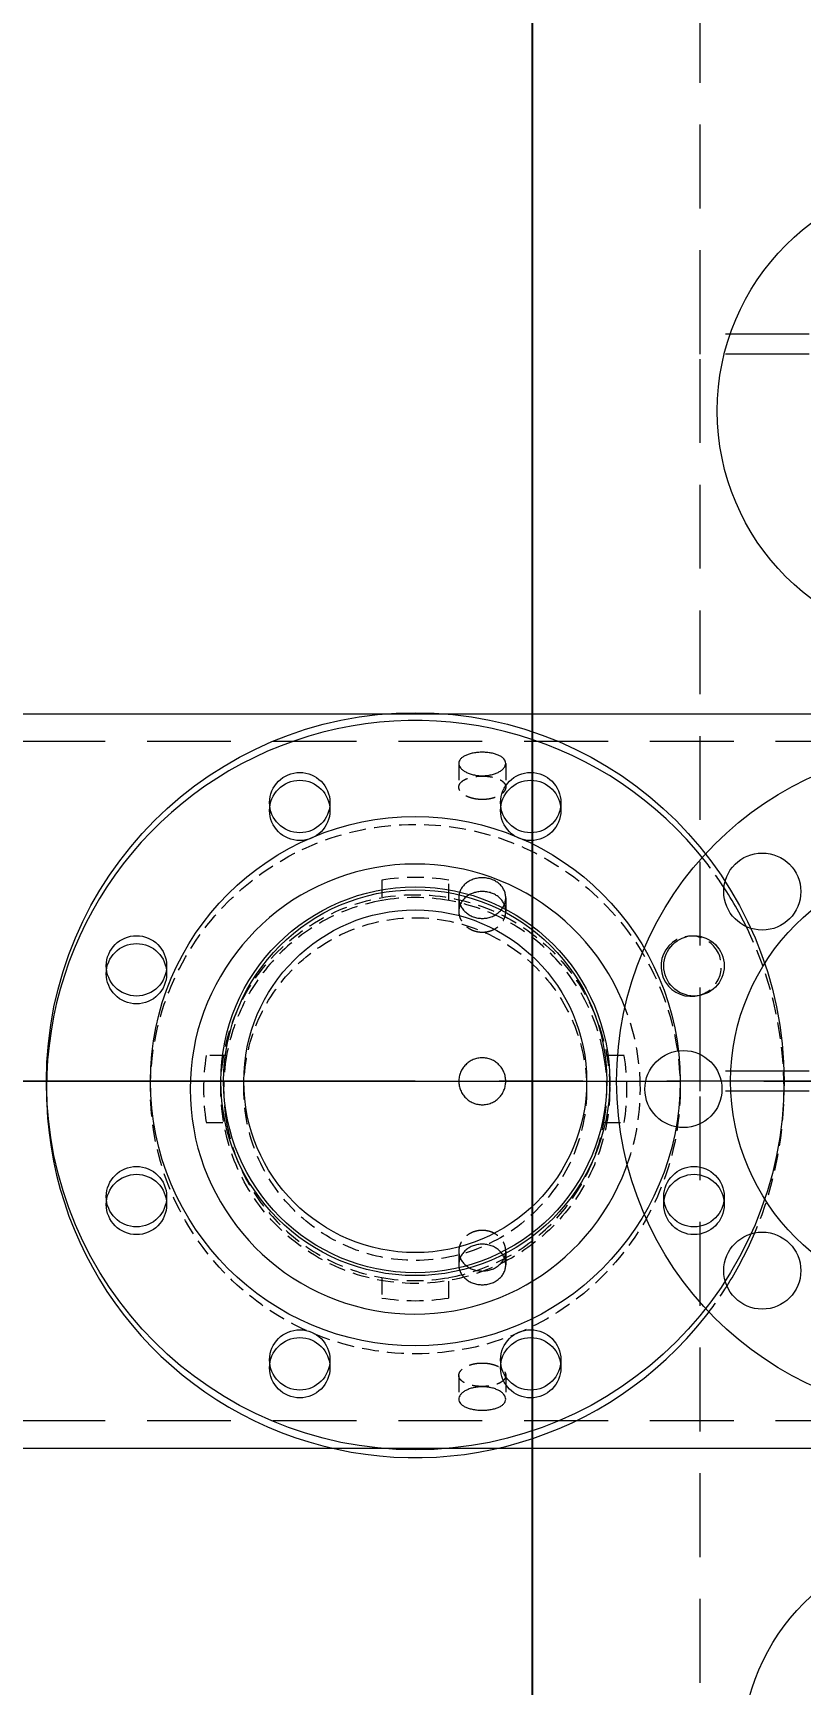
# Model space of a CAD drawing. Header units: millimetres. Extents: x -46397 to 283259, y -8690 to 23983.
# Drawn here: x 122007.6 to 122236.7, y 119.5 to 612.5 of the extents above; entities that cross this region are included whole.
import ezdxf

# ---------------------------------------------------------------- set-up
doc = ezdxf.new("R2010")
doc.units = ezdxf.units.MM
for name, pattern in [('CENTER', [2, 1.25, -0.25, 0.25, -0.25]), ('HIDDEN', [0.375, 0.25, -0.125]), ('HIDDENX2', [0.75, 0.5, -0.25])]:
    doc.linetypes.add(name, pattern=pattern)
doc.layers.get('Defpoints').update_dxf_attribs({"lineweight": 0})
for name, color, linetype, lineweight in [('CHUAN NET KHUAT', 4, 'HIDDEN', 0), ('DUONGCHINH', 7, 'Continuous', 25), ('DUONGTAM', 1, 'CENTER', 0), ('PHANTOM 2', 8, 'Continuous', 0)]:
    doc.layers.add(name, color=color, linetype=linetype, lineweight=lineweight)
doc.layers.add('flashshoot', color=7, linetype='Continuous')
doc.styles.add('GHI CHÚ 1', font='isocp_IV25.ttf', dxfattribs={"width": 0.8})
doc.dimstyles.new('1-30SCALE', dxfattribs={"dimtxt": 75, "dimasz": 75, "dimexe": 37.5, "dimexo": 30, "dimgap": 30, "dimtad": 1, "dimtoh": 1, "dimdec": 0, "dimdsep": 46, "dimtxsty": 'GHI CHÚ 1', "dimcen": 0.09, "dimclrd": 256, "dimclre": 256, "dimclrt": 2, "dimadec": 0, "dimazin": 0, "dimtfac": 1, "dimtdec": 0, "dimtofl": 0, "dimtmove": 0, "dimatfit": 3, "dimfxl": 1, "dimlwd": 0, "dimlwe": 0, "dimarcsym": 0})

# ---------------------------------------------------------------- blocks, each defined once
blk = doc.blocks.new('A$C90275d84')
at = {"color": 2, "linetype": 'Continuous', "lineweight": 0, "ltscale": 10}
for p, q in [((-109.55, 1960), (-109.55, -3000)), ((109.55, 1960), (109.55, -3000))]:
    blk.add_line(p, q, dxfattribs=at)
at = {"color": 1, "linetype": 'HIDDENX2', "lineweight": 0, "ltscale": 50}
for p, q in [((-101.37, 1960), (-101.37, -3000)), ((101.37, 1960), (101.37, -3000))]:
    blk.add_line(p, q, dxfattribs=at)
at = {"color": 1, "linetype": 'HIDDENX2', "lineweight": 0, "ltscale": 10}
for p, q in [((-94.87, -133), (-87.79, -133)), ((-54.77, -133), (-50.68, -133)), ((50.68, -133), (54.77, -133)), ((87.79, -133), (94.87, -133)), ((-94.87, -147), (-87.79, -147)), ((-54.77, -147), (-50.68, -147)), ((50.68, -147), (54.77, -147)), ((87.79, -147), (94.87, -147))]:
    blk.add_line(p, q, dxfattribs=at)
at = {"color": 2, "linetype": 'Continuous', "lineweight": 0, "ltscale": 10}
for points, knots in [([(-91.18, -140), (-91.18, -140.44), (-91.2, -140.89), (-91.3, -141.8), (-91.38, -142.25), (-91.57, -143.11), (-91.69, -143.52), (-91.98, -144.29), (-92.13, -144.64), (-92.47, -145.26), (-92.66, -145.55), (-93.06, -146.07), (-93.28, -146.29), (-93.73, -146.65), (-93.96, -146.78), (-94.42, -146.96), (-94.65, -147), (-95.09, -147), (-95.32, -146.96), (-95.76, -146.78), (-95.98, -146.65), (-96.39, -146.29), (-96.59, -146.07), (-96.94, -145.55), (-97.11, -145.26), (-97.39, -144.64), (-97.53, -144.29), (-97.76, -143.52), (-97.86, -143.11), (-98.02, -142.25), (-98.08, -141.8), (-98.16, -140.89), (-98.18, -140.44), (-98.18, -139.56), (-98.16, -139.11), (-98.08, -138.2), (-98.02, -137.75), (-97.86, -136.89), (-97.76, -136.48), (-97.53, -135.71), (-97.39, -135.36), (-97.11, -134.74), (-96.94, -134.45), (-96.59, -133.93), (-96.39, -133.71), (-95.98, -133.35), (-95.76, -133.22), (-95.32, -133.04), (-95.09, -133), (-94.65, -133), (-94.42, -133.04), (-93.96, -133.22), (-93.73, -133.35), (-93.28, -133.71), (-93.06, -133.93), (-92.66, -134.45), (-92.47, -134.74), (-92.13, -135.36), (-91.98, -135.71), (-91.69, -136.48), (-91.57, -136.89), (-91.38, -137.75), (-91.3, -138.2), (-91.2, -139.11), (-91.18, -139.56), (-91.18, -140)], [0, 0, 0, 0, 1.318789, 1.318789, 2.637578, 2.637578, 3.956368, 3.956368, 5.275157, 5.275157, 6.593945, 6.593945, 7.912734, 7.912734, 9.231522, 9.231522, 10.550311, 10.550311, 11.869099, 11.869099, 13.187888, 13.187888, 14.506676, 14.506676, 15.825465, 15.825465, 17.144254, 17.144254, 18.463043, 18.463043, 19.781833, 19.781833, 21.100622, 21.100622, 22.419411, 22.419411, 23.7382, 23.7382, 25.05699, 25.05699, 26.375779, 26.375779, 27.694567, 27.694567, 29.013356, 29.013356, 30.332144, 30.332144, 31.650933, 31.650933, 32.969721, 32.969721, 34.28851, 34.28851, 35.607298, 35.607298, 36.926087, 36.926087, 38.244876, 38.244876, 39.563665, 39.563665, 40.882454, 40.882454, 42.201244, 42.201244, 42.201244, 42.201244]), ([(-48.6, -140), (-48.6, -140.44), (-48.64, -140.89), (-48.8, -141.8), (-48.92, -142.25), (-49.24, -143.11), (-49.44, -143.52), (-49.9, -144.29), (-50.16, -144.64), (-50.71, -145.26), (-51.02, -145.55), (-51.7, -146.07), (-52.06, -146.29), (-52.82, -146.65), (-53.21, -146.78), (-54, -146.96), (-54.39, -147), (-55.16, -147), (-55.55, -146.96), (-56.33, -146.78), (-56.71, -146.65), (-57.45, -146.29), (-57.8, -146.07), (-58.45, -145.55), (-58.74, -145.26), (-59.27, -144.64), (-59.51, -144.29), (-59.94, -143.52), (-60.13, -143.11), (-60.43, -142.25), (-60.54, -141.8), (-60.69, -140.89), (-60.73, -140.44), (-60.73, -139.56), (-60.69, -139.11), (-60.54, -138.2), (-60.43, -137.75), (-60.13, -136.89), (-59.94, -136.48), (-59.51, -135.71), (-59.27, -135.36), (-58.74, -134.74), (-58.45, -134.45), (-57.8, -133.93), (-57.45, -133.71), (-56.71, -133.35), (-56.33, -133.22), (-55.55, -133.04), (-55.16, -133), (-54.39, -133), (-54, -133.04), (-53.21, -133.22), (-52.82, -133.35), (-52.06, -133.71), (-51.7, -133.93), (-51.02, -134.45), (-50.71, -134.74), (-50.16, -135.36), (-49.9, -135.71), (-49.44, -136.48), (-49.24, -136.89), (-48.92, -137.75), (-48.8, -138.2), (-48.64, -139.11), (-48.6, -139.56), (-48.6, -140)], [0, 0, 0, 0, 1.318789, 1.318789, 2.637578, 2.637578, 3.956368, 3.956368, 5.275157, 5.275157, 6.593945, 6.593945, 7.912734, 7.912734, 9.231522, 9.231522, 10.550311, 10.550311, 11.869099, 11.869099, 13.187888, 13.187888, 14.506676, 14.506676, 15.825465, 15.825465, 17.144254, 17.144254, 18.463043, 18.463043, 19.781833, 19.781833, 21.100622, 21.100622, 22.419411, 22.419411, 23.7382, 23.7382, 25.05699, 25.05699, 26.375779, 26.375779, 27.694567, 27.694567, 29.013356, 29.013356, 30.332144, 30.332144, 31.650933, 31.650933, 32.969721, 32.969721, 34.28851, 34.28851, 35.607298, 35.607298, 36.926087, 36.926087, 38.244876, 38.244876, 39.563665, 39.563665, 40.882454, 40.882454, 42.201244, 42.201244, 42.201244, 42.201244]), ([(-7, -140), (-7, -139.56), (-6.96, -139.11), (-6.78, -138.2), (-6.65, -137.75), (-6.29, -136.89), (-6.07, -136.48), (-5.55, -135.71), (-5.26, -135.36), (-4.64, -134.74), (-4.29, -134.45), (-3.52, -133.93), (-3.11, -133.71), (-2.25, -133.35), (-1.8, -133.22), (-0.89, -133.04), (-0.44, -133), (0.44, -133), (0.89, -133.04), (1.8, -133.22), (2.25, -133.35), (3.11, -133.71), (3.52, -133.93), (4.29, -134.45), (4.64, -134.74), (5.26, -135.36), (5.55, -135.71), (6.07, -136.48), (6.29, -136.89), (6.65, -137.75), (6.78, -138.2), (6.96, -139.11), (7, -139.56), (7, -140.44), (6.96, -140.89), (6.78, -141.8), (6.65, -142.25), (6.29, -143.11), (6.07, -143.52), (5.55, -144.29), (5.26, -144.64), (4.64, -145.26), (4.29, -145.55), (3.52, -146.07), (3.11, -146.29), (2.25, -146.65), (1.8, -146.78), (0.89, -146.96), (0.44, -147), (-0.44, -147), (-0.89, -146.96), (-1.8, -146.78), (-2.25, -146.65), (-3.11, -146.29), (-3.52, -146.07), (-4.29, -145.55), (-4.64, -145.26), (-5.26, -144.64), (-5.55, -144.29), (-6.07, -143.52), (-6.29, -143.11), (-6.65, -142.25), (-6.78, -141.8), (-6.96, -140.89), (-7, -140.44), (-7, -140)], [0, 0, 0, 0, 1.318789, 1.318789, 2.637578, 2.637578, 3.956368, 3.956368, 5.275157, 5.275157, 6.593945, 6.593945, 7.912734, 7.912734, 9.231522, 9.231522, 10.550311, 10.550311, 11.869099, 11.869099, 13.187888, 13.187888, 14.506676, 14.506676, 15.825465, 15.825465, 17.144254, 17.144254, 18.463043, 18.463043, 19.781833, 19.781833, 21.100622, 21.100622, 22.419411, 22.419411, 23.7382, 23.7382, 25.05699, 25.05699, 26.375779, 26.375779, 27.694567, 27.694567, 29.013356, 29.013356, 30.332144, 30.332144, 31.650933, 31.650933, 32.969721, 32.969721, 34.28851, 34.28851, 35.607298, 35.607298, 36.926087, 36.926087, 38.244876, 38.244876, 39.563665, 39.563665, 40.882454, 40.882454, 42.201244, 42.201244, 42.201244, 42.201244]), ([(48.6, -140), (48.6, -139.56), (48.64, -139.11), (48.8, -138.2), (48.92, -137.75), (49.24, -136.89), (49.44, -136.48), (49.9, -135.71), (50.16, -135.36), (50.71, -134.74), (51.02, -134.45), (51.7, -133.93), (52.06, -133.71), (52.82, -133.35), (53.21, -133.22), (54, -133.04), (54.39, -133), (55.16, -133), (55.55, -133.04), (56.33, -133.22), (56.71, -133.35), (57.45, -133.71), (57.8, -133.93), (58.45, -134.45), (58.74, -134.74), (59.27, -135.36), (59.51, -135.71), (59.94, -136.48), (60.13, -136.89), (60.43, -137.75), (60.54, -138.2), (60.69, -139.11), (60.73, -139.56), (60.73, -140.44), (60.69, -140.89), (60.54, -141.8), (60.43, -142.25), (60.13, -143.11), (59.94, -143.52), (59.51, -144.29), (59.27, -144.64), (58.74, -145.26), (58.45, -145.55), (57.8, -146.07), (57.45, -146.29), (56.71, -146.65), (56.33, -146.78), (55.55, -146.96), (55.16, -147), (54.39, -147), (54, -146.96), (53.21, -146.78), (52.82, -146.65), (52.06, -146.29), (51.7, -146.07), (51.02, -145.55), (50.71, -145.26), (50.16, -144.64), (49.9, -144.29), (49.44, -143.52), (49.24, -143.11), (48.92, -142.25), (48.8, -141.8), (48.64, -140.89), (48.6, -140.44), (48.6, -140)], [0, 0, 0, 0, 1.318789, 1.318789, 2.637578, 2.637578, 3.956368, 3.956368, 5.275157, 5.275157, 6.593945, 6.593945, 7.912734, 7.912734, 9.231522, 9.231522, 10.550311, 10.550311, 11.869099, 11.869099, 13.187888, 13.187888, 14.506676, 14.506676, 15.825465, 15.825465, 17.144254, 17.144254, 18.463043, 18.463043, 19.781833, 19.781833, 21.100622, 21.100622, 22.419411, 22.419411, 23.7382, 23.7382, 25.05699, 25.05699, 26.375779, 26.375779, 27.694567, 27.694567, 29.013356, 29.013356, 30.332144, 30.332144, 31.650933, 31.650933, 32.969721, 32.969721, 34.28851, 34.28851, 35.607298, 35.607298, 36.926087, 36.926087, 38.244876, 38.244876, 39.563665, 39.563665, 40.882454, 40.882454, 42.201244, 42.201244, 42.201244, 42.201244]), ([(91.18, -140), (91.18, -139.56), (91.2, -139.11), (91.3, -138.2), (91.38, -137.75), (91.57, -136.89), (91.69, -136.48), (91.98, -135.71), (92.13, -135.36), (92.47, -134.74), (92.66, -134.45), (93.06, -133.93), (93.28, -133.71), (93.73, -133.35), (93.96, -133.22), (94.42, -133.04), (94.65, -133), (95.09, -133), (95.32, -133.04), (95.76, -133.22), (95.98, -133.35), (96.39, -133.71), (96.59, -133.93), (96.94, -134.45), (97.11, -134.74), (97.39, -135.36), (97.53, -135.71), (97.76, -136.48), (97.86, -136.89), (98.02, -137.75), (98.08, -138.2), (98.16, -139.11), (98.18, -139.56), (98.18, -140.44), (98.16, -140.89), (98.08, -141.8), (98.02, -142.25), (97.86, -143.11), (97.76, -143.52), (97.53, -144.29), (97.39, -144.64), (97.11, -145.26), (96.94, -145.55), (96.59, -146.07), (96.39, -146.29), (95.98, -146.65), (95.76, -146.78), (95.32, -146.96), (95.09, -147), (94.65, -147), (94.42, -146.96), (93.96, -146.78), (93.73, -146.65), (93.28, -146.29), (93.06, -146.07), (92.66, -145.55), (92.47, -145.26), (92.13, -144.64), (91.98, -144.29), (91.69, -143.52), (91.57, -143.11), (91.38, -142.25), (91.3, -141.8), (91.2, -140.89), (91.18, -140.44), (91.18, -140)], [0, 0, 0, 0, 1.318789, 1.318789, 2.637578, 2.637578, 3.956368, 3.956368, 5.275157, 5.275157, 6.593945, 6.593945, 7.912734, 7.912734, 9.231522, 9.231522, 10.550311, 10.550311, 11.869099, 11.869099, 13.187888, 13.187888, 14.506676, 14.506676, 15.825465, 15.825465, 17.144254, 17.144254, 18.463043, 18.463043, 19.781833, 19.781833, 21.100622, 21.100622, 22.419411, 22.419411, 23.7382, 23.7382, 25.05699, 25.05699, 26.375779, 26.375779, 27.694567, 27.694567, 29.013356, 29.013356, 30.332144, 30.332144, 31.650933, 31.650933, 32.969721, 32.969721, 34.28851, 34.28851, 35.607298, 35.607298, 36.926087, 36.926087, 38.244876, 38.244876, 39.563665, 39.563665, 40.882454, 40.882454, 42.201244, 42.201244, 42.201244, 42.201244]), ([(-52.72, -133.41), (-52.81, -133.45), (-52.9, -133.49), (-53.36, -133.71), (-53.71, -133.93), (-54.35, -134.45), (-54.65, -134.74), (-55.17, -135.36), (-55.42, -135.71), (-55.85, -136.48), (-56.03, -136.89), (-56.33, -137.75), (-56.44, -138.2), (-56.59, -139.11), (-56.63, -139.56), (-56.63, -140.44), (-56.59, -140.89), (-56.44, -141.8), (-56.33, -142.25), (-56.03, -143.11), (-55.85, -143.52), (-55.42, -144.29), (-55.17, -144.64), (-54.65, -145.26), (-54.35, -145.55), (-53.71, -146.07), (-53.36, -146.29), (-52.9, -146.51), (-52.81, -146.55), (-52.72, -146.59)], [12.868165, 12.868165, 12.868165, 12.868165, 13.188536, 13.188536, 14.507389, 14.507389, 15.826243, 15.826243, 17.145097, 17.145097, 18.463951, 18.463951, 19.782805, 19.782805, 21.10166, 21.10166, 22.420514, 22.420514, 23.739368, 23.739368, 25.058222, 25.058222, 26.377077, 26.377077, 27.69593, 27.69593, 29.014783, 29.014783, 29.335155, 29.335155, 29.335155, 29.335155]), ([(52.72, -146.59), (52.81, -146.55), (52.9, -146.51), (53.36, -146.29), (53.71, -146.07), (54.35, -145.55), (54.65, -145.26), (55.17, -144.64), (55.42, -144.29), (55.85, -143.52), (56.03, -143.11), (56.33, -142.25), (56.44, -141.8), (56.59, -140.89), (56.63, -140.44), (56.63, -139.56), (56.59, -139.11), (56.44, -138.2), (56.33, -137.75), (56.03, -136.89), (55.85, -136.48), (55.42, -135.71), (55.17, -135.36), (54.65, -134.74), (54.35, -134.45), (53.71, -133.93), (53.36, -133.71), (52.9, -133.49), (52.81, -133.45), (52.72, -133.41)], [12.868165, 12.868165, 12.868165, 12.868165, 13.188536, 13.188536, 14.507389, 14.507389, 15.826243, 15.826243, 17.145097, 17.145097, 18.463951, 18.463951, 19.782805, 19.782805, 21.10166, 21.10166, 22.420514, 22.420514, 23.739368, 23.739368, 25.058222, 25.058222, 26.377077, 26.377077, 27.69593, 27.69593, 29.014783, 29.014783, 29.335155, 29.335155, 29.335155, 29.335155])]:
    blk.add_open_spline(points, degree=3, knots=knots, dxfattribs=at)
at = {"color": 1, "linetype": 'HIDDENX2', "lineweight": 0, "ltscale": 10}
for points, knots in [([(-84.08, -140), (-84.08, -139.56), (-84.1, -139.11), (-84.2, -138.2), (-84.28, -137.75), (-84.48, -136.89), (-84.6, -136.48), (-84.88, -135.71), (-85.04, -135.36), (-85.38, -134.74), (-85.57, -134.45), (-85.97, -133.93), (-86.19, -133.71), (-86.64, -133.35), (-86.88, -133.22), (-87.34, -133.04), (-87.57, -133), (-88.01, -133), (-88.23, -133.04), (-88.68, -133.22), (-88.89, -133.35), (-89.3, -133.71), (-89.5, -133.93), (-89.86, -134.45), (-90.02, -134.74), (-90.3, -135.36), (-90.43, -135.71), (-90.66, -136.48), (-90.76, -136.89), (-90.92, -137.75), (-90.98, -138.2), (-91.06, -139.11), (-91.08, -139.56), (-91.08, -140.44), (-91.06, -140.89), (-90.98, -141.8), (-90.92, -142.25), (-90.76, -143.11), (-90.66, -143.52), (-90.43, -144.29), (-90.3, -144.64), (-90.02, -145.26), (-89.86, -145.55), (-89.5, -146.07), (-89.3, -146.29), (-88.89, -146.65), (-88.68, -146.78), (-88.23, -146.96), (-88.01, -147), (-87.57, -147), (-87.34, -146.96), (-86.88, -146.78), (-86.64, -146.65), (-86.19, -146.29), (-85.97, -146.07), (-85.57, -145.55), (-85.38, -145.26), (-85.04, -144.64), (-84.88, -144.29), (-84.6, -143.52), (-84.48, -143.11), (-84.28, -142.25), (-84.2, -141.8), (-84.1, -140.89), (-84.08, -140.44), (-84.08, -140)], [0, 0, 0, 0, 1.318854, 1.318854, 2.637708, 2.637708, 3.956563, 3.956563, 5.275417, 5.275417, 6.59427, 6.59427, 7.913123, 7.913123, 9.231977, 9.231977, 10.55083, 10.55083, 11.869683, 11.869683, 13.188536, 13.188536, 14.507389, 14.507389, 15.826243, 15.826243, 17.145097, 17.145097, 18.463951, 18.463951, 19.782805, 19.782805, 21.10166, 21.10166, 22.420514, 22.420514, 23.739368, 23.739368, 25.058222, 25.058222, 26.377077, 26.377077, 27.69593, 27.69593, 29.014783, 29.014783, 30.333636, 30.333636, 31.652489, 31.652489, 32.971343, 32.971343, 34.290196, 34.290196, 35.609049, 35.609049, 36.927902, 36.927902, 38.246757, 38.246757, 39.565611, 39.565611, 40.884465, 40.884465, 42.203319, 42.203319, 42.203319, 42.203319]), ([(-44.5, -140), (-44.5, -139.56), (-44.54, -139.11), (-44.7, -138.2), (-44.82, -137.75), (-45.14, -136.89), (-45.34, -136.48), (-45.8, -135.71), (-46.06, -135.36), (-46.61, -134.74), (-46.93, -134.45), (-47.6, -133.93), (-47.97, -133.71), (-48.73, -133.35), (-49.12, -133.22), (-49.91, -133.04), (-50.3, -133), (-51.07, -133), (-51.46, -133.04), (-52.14, -133.2), (-52.43, -133.29), (-52.72, -133.41)], [0, 0, 0, 0, 1.318854, 1.318854, 2.637708, 2.637708, 3.956563, 3.956563, 5.275417, 5.275417, 6.59427, 6.59427, 7.913123, 7.913123, 9.231977, 9.231977, 10.55083, 10.55083, 11.869683, 11.869683, 12.868165, 12.868165, 12.868165, 12.868165]), ([(52.72, -133.41), (52.43, -133.29), (52.14, -133.2), (51.46, -133.04), (51.07, -133), (50.3, -133), (49.91, -133.04), (49.12, -133.22), (48.73, -133.35), (47.97, -133.71), (47.6, -133.93), (46.93, -134.45), (46.61, -134.74), (46.06, -135.36), (45.8, -135.71), (45.34, -136.48), (45.14, -136.89), (44.82, -137.75), (44.7, -138.2), (44.54, -139.11), (44.5, -139.56), (44.5, -140)], [29.335155, 29.335155, 29.335155, 29.335155, 30.333636, 30.333636, 31.652489, 31.652489, 32.971343, 32.971343, 34.290196, 34.290196, 35.609049, 35.609049, 36.927902, 36.927902, 38.246757, 38.246757, 39.565611, 39.565611, 40.884465, 40.884465, 42.203319, 42.203319, 42.203319, 42.203319]), ([(84.08, -140), (84.08, -140.44), (84.1, -140.89), (84.2, -141.8), (84.28, -142.25), (84.48, -143.11), (84.6, -143.52), (84.88, -144.29), (85.04, -144.64), (85.38, -145.26), (85.57, -145.55), (85.97, -146.07), (86.19, -146.29), (86.64, -146.65), (86.88, -146.78), (87.34, -146.96), (87.57, -147), (88.01, -147), (88.23, -146.96), (88.68, -146.78), (88.89, -146.65), (89.3, -146.29), (89.5, -146.07), (89.86, -145.55), (90.02, -145.26), (90.3, -144.64), (90.43, -144.29), (90.66, -143.52), (90.76, -143.11), (90.92, -142.25), (90.98, -141.8), (91.06, -140.89), (91.08, -140.44), (91.08, -139.56), (91.06, -139.11), (90.98, -138.2), (90.92, -137.75), (90.76, -136.89), (90.66, -136.48), (90.43, -135.71), (90.3, -135.36), (90.02, -134.74), (89.86, -134.45), (89.5, -133.93), (89.3, -133.71), (88.89, -133.35), (88.68, -133.22), (88.23, -133.04), (88.01, -133), (87.57, -133), (87.34, -133.04), (86.88, -133.22), (86.64, -133.35), (86.19, -133.71), (85.97, -133.93), (85.57, -134.45), (85.38, -134.74), (85.04, -135.36), (84.88, -135.71), (84.6, -136.48), (84.48, -136.89), (84.28, -137.75), (84.2, -138.2), (84.1, -139.11), (84.08, -139.56), (84.08, -140)], [0, 0, 0, 0, 1.318854, 1.318854, 2.637708, 2.637708, 3.956563, 3.956563, 5.275417, 5.275417, 6.59427, 6.59427, 7.913123, 7.913123, 9.231977, 9.231977, 10.55083, 10.55083, 11.869683, 11.869683, 13.188536, 13.188536, 14.507389, 14.507389, 15.826243, 15.826243, 17.145097, 17.145097, 18.463951, 18.463951, 19.782805, 19.782805, 21.10166, 21.10166, 22.420514, 22.420514, 23.739368, 23.739368, 25.058222, 25.058222, 26.377077, 26.377077, 27.69593, 27.69593, 29.014783, 29.014783, 30.333636, 30.333636, 31.652489, 31.652489, 32.971343, 32.971343, 34.290196, 34.290196, 35.609049, 35.609049, 36.927902, 36.927902, 38.246757, 38.246757, 39.565611, 39.565611, 40.884465, 40.884465, 42.203319, 42.203319, 42.203319, 42.203319]), ([(-52.72, -146.59), (-52.43, -146.71), (-52.14, -146.8), (-51.46, -146.96), (-51.07, -147), (-50.3, -147), (-49.91, -146.96), (-49.12, -146.78), (-48.73, -146.65), (-47.97, -146.29), (-47.6, -146.07), (-46.93, -145.55), (-46.61, -145.26), (-46.06, -144.64), (-45.8, -144.29), (-45.34, -143.52), (-45.14, -143.11), (-44.82, -142.25), (-44.7, -141.8), (-44.54, -140.89), (-44.5, -140.44), (-44.5, -140)], [29.335155, 29.335155, 29.335155, 29.335155, 30.333636, 30.333636, 31.652489, 31.652489, 32.971343, 32.971343, 34.290196, 34.290196, 35.609049, 35.609049, 36.927902, 36.927902, 38.246757, 38.246757, 39.565611, 39.565611, 40.884465, 40.884465, 42.203319, 42.203319, 42.203319, 42.203319]), ([(44.5, -140), (44.5, -140.44), (44.54, -140.89), (44.7, -141.8), (44.82, -142.25), (45.14, -143.11), (45.34, -143.52), (45.8, -144.29), (46.06, -144.64), (46.61, -145.26), (46.93, -145.55), (47.6, -146.07), (47.97, -146.29), (48.73, -146.65), (49.12, -146.78), (49.91, -146.96), (50.3, -147), (51.07, -147), (51.46, -146.96), (52.14, -146.8), (52.43, -146.71), (52.72, -146.59)], [0, 0, 0, 0, 1.318854, 1.318854, 2.637708, 2.637708, 3.956563, 3.956563, 5.275417, 5.275417, 6.59427, 6.59427, 7.913123, 7.913123, 9.231977, 9.231977, 10.55083, 10.55083, 11.869683, 11.869683, 12.868165, 12.868165, 12.868165, 12.868165])]:
    blk.add_open_spline(points, degree=3, knots=knots, dxfattribs=at)
at = {"layer": 'DUONGTAM', "ltscale": 100}
blk.add_line((0, 2440), (0, -3000), dxfattribs=at)
blk = doc.blocks.new('A$Cda035db7')
at = {"layer": 'DUONGTAM', "ltscale": 200}
blk.add_line((0, -3546.23), (0, 3546.23), dxfattribs=at)
blk = doc.blocks.new('A$Cc76405f5')
at = {"color": 2, "linetype": 'Continuous', "lineweight": 0, "ltscale": 10}
for centre, radius in [((0, -160), 110), ((-34.44, -76.85), 9), ((34.44, -76.85), 9), ((0, -160), 79), ((0, -160), 58), ((0, -160), 57.15), ((0, -160), 51.13), ((-83.15, -125.56), 9), ((83.15, -125.56), 9), ((-83.15, -194.44), 9), ((83.15, -194.44), 9), ((-34.44, -243.15), 9), ((34.44, -243.15), 9)]:
    blk.add_circle(centre, radius, dxfattribs=at)
blk = doc.blocks.new('A$Cd0a137ae')
at = {"color": 3, "linetype": 'HIDDENX2', "lineweight": 0, "ltscale": 50}
for radius in [605, 600, 600]:
    blk.add_circle((0, 2.33), radius, dxfattribs=at)
at = {"layer": 'DUONGCHINH', "color": 2}
blk.add_circle((0, 2.33), 606, dxfattribs=at)
at = {"layer": 'DUONGTAM', "ltscale": 100}
blk.add_line((-606, 2.33), (606, 2.33), dxfattribs=at)
blk = doc.blocks.new('A$C87972526')
at = {"color": 5, "linetype": 'Continuous', "lineweight": 0}
blk.add_circle((0, 2.34), 656, dxfattribs=at)
blk = doc.blocks.new('ksajd jkajkdqwe')
at = {"color": 1, "linetype": 'HIDDENX2', "lineweight": 0, "ltscale": 10}
for p, q in [((4834.67, 60.02), (4834.67, 53.93)), ((4854.67, 53.93), (4854.67, 60.02)), ((4788.4, 7.67), (4782.31, 7.67)), ((4907.02, 7.67), (4900.94, 7.67)), ((4782.31, -12.33), (4788.4, -12.33)), ((4900.94, -12.33), (4907.02, -12.33)), ((4834.67, -58.6), (4834.67, -64.69)), ((4854.67, -64.69), (4854.67, -58.6))]:
    blk.add_line(p, q, dxfattribs=at)
at = {"color": 2, "linetype": 'Continuous', "lineweight": 0, "ltscale": 10}
for centre, radius in [((5004.75, 200.05), 70), ((5004.75, 0.05), 100), ((4810.23, 80.82), 9), ((4879.11, 80.82), 9), ((4948.18, 56.62), 11.5), ((5004.75, 0.05), 66), ((4761.52, 32.11), 9), ((4924.67, -2.33), 11.5), ((4761.52, -36.77), 9), ((4927.82, -36.77), 9), ((4948.18, -56.52), 11.5), ((4810.23, -85.48), 9), ((4879.11, -85.48), 9), ((5004.75, -199.95), 62.5)]:
    blk.add_circle(centre, radius, dxfattribs=at)
at = {"color": 1, "linetype": 'HIDDENX2', "lineweight": 0, "ltscale": 10}
for radius in [79, 58, 51.13]:
    blk.add_circle((4844.67, -2.33), radius, dxfattribs=at)
at = {"color": 2, "linetype": 'Continuous', "lineweight": 0, "ltscale": 10}
for centre, radius, start, end in [((4844.67, -2.33), 110, 38.1003, 321.8997), ((4844.67, -2.33), 67.15, 20.6373, 339.3627), ((4844.67, -2.33), 110, 24.4646, 32.8855), ((4926.98, 34.34), 9, 128.2139, 276.7861), ((4844.67, -2.33), 110, 327.1145, 335.5354)]:
    blk.add_arc(centre, radius, start, end, dxfattribs=at)
at = {"color": 1, "linetype": 'HIDDENX2', "lineweight": 0, "ltscale": 10}
for centre, radius, start, end in [((4844.67, -2.33), 110, 32.8855, 38.1003), ((4844.67, -2.33), 63.15, 80.8887, 99.1113), ((4844.67, -2.33), 57.15, 79.9226, 100.0774), ((4844.67, -2.33), 57.15, 100.0774, 169.9226), ((4844.67, -2.33), 57.15, 10.0774, 79.9226), ((4926.98, 34.34), 9, 22.5, 128.2139), ((4844.67, -2.33), 110, 0, 24.4646), ((4926.98, 34.34), 9, 276.7861, 22.5), ((4844.67, -2.33), 67.15, 0, 20.6373), ((4844.67, -2.33), 63.15, 170.8887, 189.1113), ((4844.67, -2.33), 57.15, 169.9226, 190.0774), ((4844.67, -2.33), 57.15, 349.9226, 10.0774), ((4844.67, -2.33), 63.15, 350.8887, 9.1113), ((4844.67, -2.33), 67.15, 339.3627, 0), ((4844.67, -2.33), 110, 335.5354, 0), ((4844.67, -2.33), 57.15, 190.0774, 259.9226), ((4844.67, -2.33), 57.15, 280.0774, 349.9226), ((4844.67, -2.33), 57.15, 259.9226, 280.0774), ((4844.67, -2.33), 110, 321.8997, 327.1145), ((4844.67, -2.33), 63.15, 260.8887, 279.1113)]:
    blk.add_arc(centre, radius, start, end, dxfattribs=at)
blk = doc.blocks.new('SD1-3')
at = {"layer": 'CHUAN NET KHUAT', "ltscale": 100}
for p, q in [((50, 1141.34), (50, 1355.34)), ((120, 1141.34), (50, 1141.34)), ((50, 1135.34), (50, 1141.34)), ((50, 921.34), (50, 1135.34)), ((120, 1135.34), (50, 1135.34)), ((120, 921.34), (50, 921.34)), ((50, 915.34), (50, 921.34)), ((50, 701.34), (50, 915.34)), ((120, 915.34), (50, 915.34))]:
    blk.add_line(p, q, dxfattribs=at)
at = {"layer": 'DUONGCHINH'}
blk.add_line((0, 3.7), (0, 1832.98), dxfattribs=at)
blk = doc.blocks.new('*D617')
at = {"layer": 'Defpoints', "color": 0, "transparency": 16777216}
for p in [(123381.61, 1493.36), (121631.61, 470.55, -1.5), (123381.61, 470.55, -1.5)]:
    blk.add_point(p, dxfattribs=at)
at = {"layer": 'PHANTOM 2', "linetype": 'Continuous', "lineweight": 0, "transparency": 16777216}
for p, q in [((121631.61, 500.55), (121631.61, 1523.36)), ((123381.61, 500.55), (123381.61, 1523.36)), ((121721.61, 1493.36), (123291.61, 1493.36))]:
    blk.add_line(p, q, dxfattribs=at)
at = {"layer": 'PHANTOM 2', "transparency": 16777216}
for points in [[(121721.61, 1508.36), (121721.61, 1478.36), (121631.61, 1493.36)], [(123291.61, 1508.36), (123291.61, 1478.36), (123381.61, 1493.36)]]:
    blk.add_solid(points, dxfattribs=at)
at = {"layer": 'PHANTOM 2', "color": 2, "transparency": 16777216, "insert": (122506.61, 1570.86), "char_height": 95, "attachment_point": 5, "style": 'GHI CHÚ 1'}
blk.add_mtext('1750', dxfattribs=at)

msp = doc.modelspace()

# ---------------------------------------------------------------- block references
for name, p in [('SD1-3', (122156.61, -618.69, -1.5)), ('A$C87972526', (122279.28, 297.32, -1.5)), ('A$Cd0a137ae', (122281.61, 297.32, -1.5)), ('ksajd jkajkdqwe', (117276.94, 299.65, -1.5))]:
    msp.add_blockref(name, p)
at = {"layer": 'flashshoot', "rotation": 270}
for name in ['A$Cda035db7', 'A$C90275d84', 'A$Cc76405f5']:
    msp.add_blockref(name, (122281.61, 299.65, -1.5), dxfattribs=at)

# ---------------------------------------------------------------- dimensions: what is measured, and where the dimension line sits
at = {"layer": 'PHANTOM 2'}
dim = msp.add_linear_dim(base=(123381.61, 1493.36), p1=(121631.61, 470.55, -1.5), p2=(123381.61, 470.55, -1.5), dimstyle='1-30SCALE', override={"dimtxt": 95, "dimasz": 90, "dimexe": 30, "dimtmove": 1}, dxfattribs=at)
dim.commit()
dim.dimension.update_dxf_attribs({"geometry": '*D617', "text_midpoint": (122506.61, 1570.86)})

doc.saveas('drawing.dxf')
